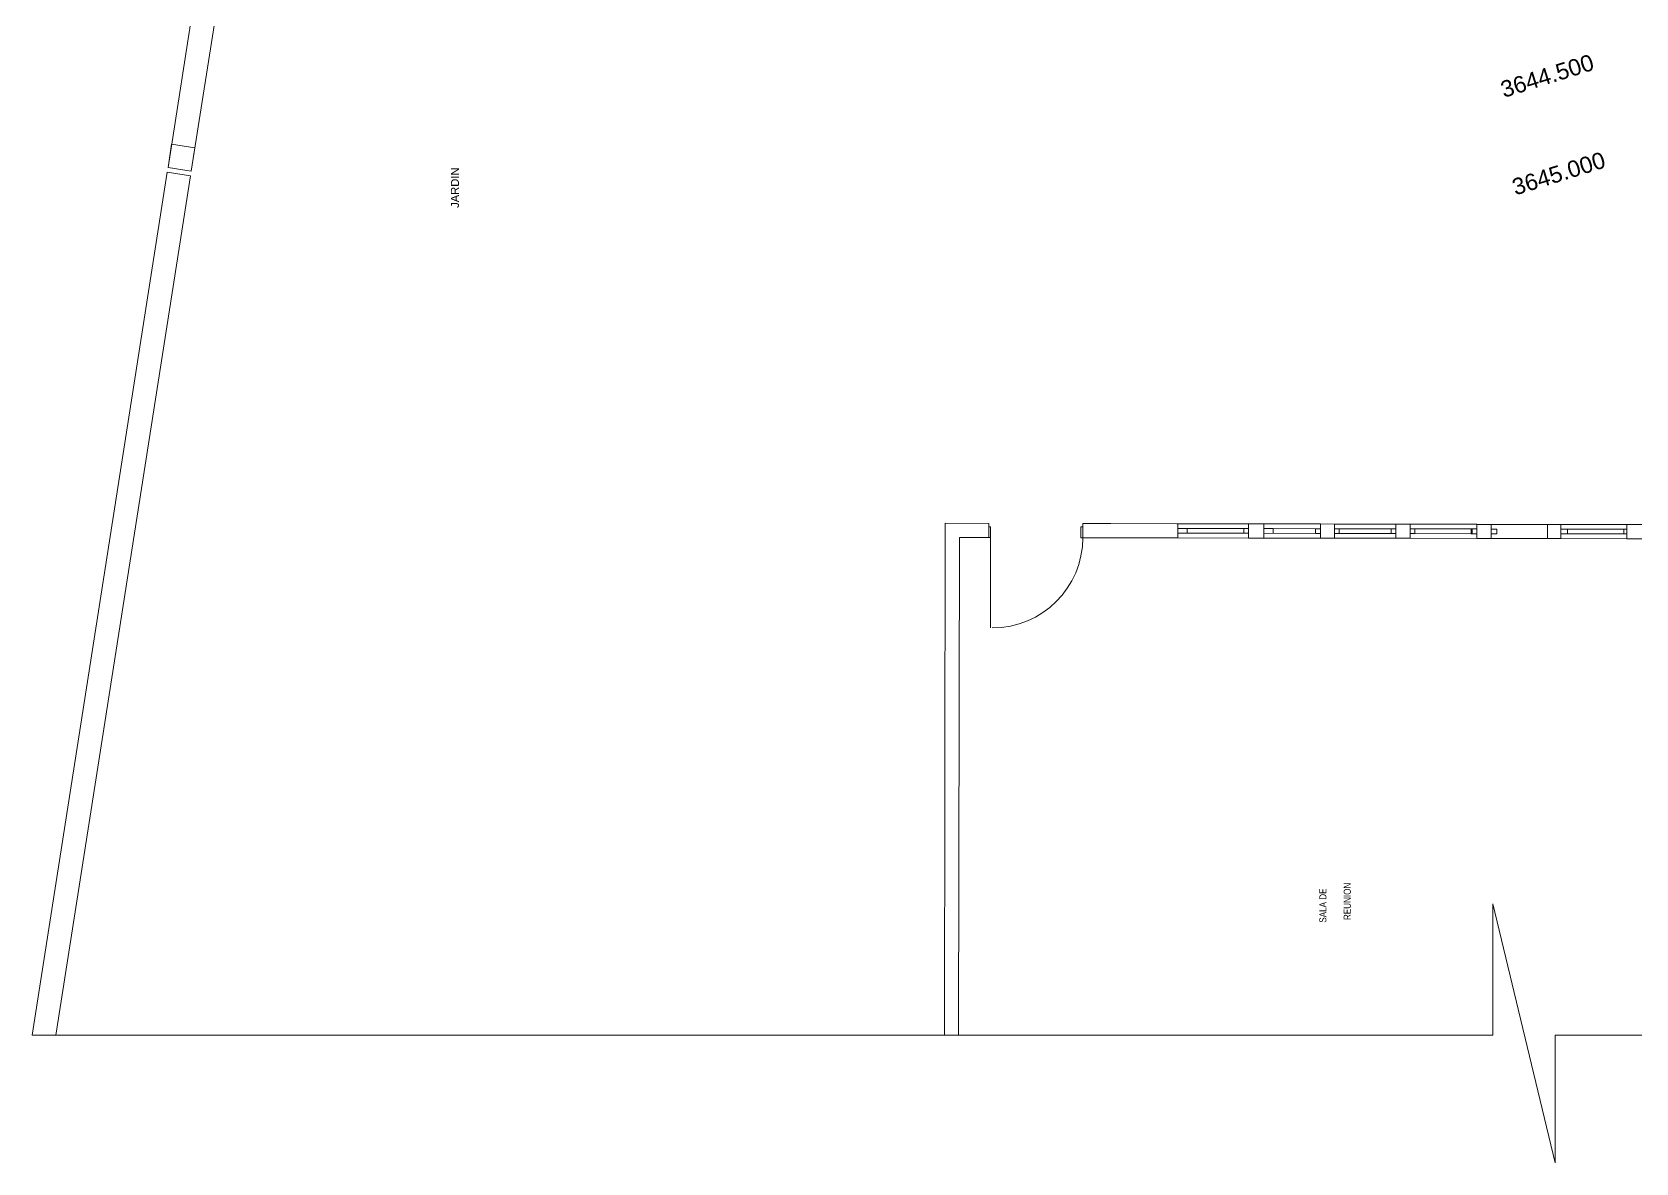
# Model space of a CAD drawing. Header units: metres. Extents: x -41 to 412, y -15 to 25.
# Drawn here: x 111.24 to 128.28, y -14.8 to -2.8 of the extents above; entities that cross this region are included whole.
import ezdxf

# ---------------------------------------------------------------- set-up
doc = ezdxf.new("R2010")
doc.units = ezdxf.units.M
doc.header["$MEASUREMENT"] = 0
doc.layers.add('Interior - Furniture', color=7, linetype='Continuous')
doc.styles.add('GENERATED_STYLE_2', font='arial.ttf')
doc.styles.add('GENERATED_STYLE_4', font='ARIALN.TTF')

msp = doc.modelspace()

# ---------------------------------------------------------------- linework, layer by layer
at = {"layer": 'Interior - Furniture', "color": 251, "linetype": 'Continuous', "lineweight": 20, "true_color": 0x6a6a6a}
for p, q in [((114.225, 5.586), (112.686, -4.234)), ((112.933, -4.273), (114.472, 5.547)), ((112.724, -3.987), (112.686, -4.234)), ((112.971, -4.026), (112.724, -3.987)), ((112.933, -4.273), (112.971, -4.026)), ((112.686, -4.234), (112.933, -4.273)), ((112.686, -4.234), (112.933, -4.273)), ((112.678, -4.284), (111.242, -13.444)), ((111.495, -13.444), (112.925, -4.323)), ((112.925, -4.323), (112.678, -4.284)), ((120.943, -8.011), (120.933, -13.444)), ((121.405, -8.013), (120.943, -8.011)), ((121.083, -13.444), (121.093, -8.162)), ((121.093, -8.162), (121.404, -8.162)), ((121.404, -8.163), (121.405, -8.013)), ((121.424, -8.047), (121.404, -8.047)), ((121.404, -8.047), (121.404, -8.162)), ((121.404, -8.162), (121.424, -8.162)), ((121.424, -8.162), (121.423, -9.122)), ((121.424, -8.162), (121.424, -8.047)), ((122.404, -8.049), (122.384, -8.049)), ((122.384, -8.049), (122.384, -8.164)), ((122.384, -8.164), (122.404, -8.164)), ((122.404, -8.164), (122.405, -8.014)), ((122.404, -8.164), (122.404, -8.049)), ((122.404, -8.164), (123.414, -8.166)), ((123.414, -8.016), (122.405, -8.014)), ((122.405, -8.014), (122.702, -8.014)), ((123.404, -8.016), (123.414, -8.016)), ((123.414, -8.016), (123.414, -8.166)), ((124.164, -8.017), (123.414, -8.016)), ((123.414, -8.066), (124.114, -8.067)), ((123.514, -8.116), (123.414, -8.116)), ((124.164, -8.167), (123.414, -8.166)), ((123.514, -8.066), (123.514, -8.116)), ((124.114, -8.117), (123.514, -8.116)), ((124.114, -8.117), (124.114, -8.067)), ((124.114, -8.067), (124.164, -8.067)), ((124.164, -8.117), (124.114, -8.117)), ((124.325, -8.017), (124.164, -8.017)), ((124.164, -8.017), (124.164, -8.167)), ((124.164, -8.167), (124.325, -8.167)), ((124.325, -8.017), (124.325, -8.167)), ((124.927, -8.018), (124.325, -8.017)), ((124.425, -8.067), (124.325, -8.067)), ((124.877, -8.068), (124.325, -8.067)), ((124.325, -8.117), (124.877, -8.118)), ((124.325, -8.117), (124.877, -8.118)), ((124.927, -8.168), (124.325, -8.167)), ((124.425, -8.117), (124.425, -8.067)), ((124.927, -8.068), (124.877, -8.068)), ((124.877, -8.068), (124.877, -8.118)), ((124.877, -8.118), (124.927, -8.118)), ((125.076, -8.019), (124.927, -8.018)), ((124.927, -8.018), (124.927, -8.168)), ((124.927, -8.168), (125.076, -8.169)), ((125.076, -8.019), (125.076, -8.169)), ((125.728, -8.02), (125.076, -8.019)), ((125.126, -8.069), (125.076, -8.069)), ((125.076, -8.119), (125.126, -8.119)), ((125.728, -8.17), (125.076, -8.169)), ((125.126, -8.119), (125.126, -8.069)), ((125.678, -8.07), (125.126, -8.069)), ((125.126, -8.119), (125.678, -8.12)), ((125.728, -8.07), (125.678, -8.07)), ((125.678, -8.07), (125.678, -8.12)), ((125.678, -8.12), (125.728, -8.12)), ((125.88, -8.02), (125.728, -8.02)), ((125.728, -8.02), (125.728, -8.17)), ((125.728, -8.17), (125.88, -8.17)), ((125.88, -8.02), (125.88, -8.17)), ((126.59, -8.021), (125.88, -8.02)), ((125.88, -8.07), (125.93, -8.07)), ((125.93, -8.12), (125.88, -8.12)), ((126.59, -8.171), (125.88, -8.17)), ((125.93, -8.07), (125.93, -8.12)), ((125.93, -8.07), (126.53, -8.071)), ((126.53, -8.121), (125.93, -8.12)), ((126.53, -8.121), (126.53, -8.071)), ((126.53, -8.071), (126.56, -8.071)), ((126.56, -8.121), (126.53, -8.121)), ((126.54, -8.121), (126.54, -8.071)), ((126.54, -8.071), (126.59, -8.071)), ((126.59, -8.121), (126.54, -8.121)), ((126.59, -8.021), (126.59, -8.171)), ((126.741, -8.022), (126.59, -8.022)), ((126.59, -8.171), (126.741, -8.172)), ((126.721, -8.022), (127.341, -8.023)), ((127.351, -8.173), (126.721, -8.172)), ((126.741, -8.022), (126.741, -8.172)), ((126.741, -8.072), (126.801, -8.072)), ((126.801, -8.122), (126.741, -8.122)), ((126.801, -8.072), (126.801, -8.122)), ((127.482, -8.023), (127.341, -8.023)), ((127.341, -8.023), (127.341, -8.173)), ((127.341, -8.173), (127.482, -8.173)), ((127.482, -8.023), (127.482, -8.173)), ((128.182, -8.024), (127.482, -8.024)), ((127.482, -8.073), (127.552, -8.073)), ((127.552, -8.123), (127.482, -8.123)), ((128.182, -8.174), (127.482, -8.173)), ((127.552, -8.073), (127.552, -8.123)), ((127.552, -8.073), (128.152, -8.074)), ((128.152, -8.124), (127.552, -8.123)), ((128.152, -8.124), (128.152, -8.074)), ((128.152, -8.074), (128.182, -8.074)), ((128.182, -8.124), (128.152, -8.124)), ((128.603, -8.025), (128.182, -8.024)), ((128.182, -8.024), (128.182, -8.174)), ((128.182, -8.174), (128.453, -8.175))]:
    msp.add_line(p, q, dxfattribs=at)
at = {"layer": 'Interior - Furniture', "color": 124, "linetype": 'Continuous', "lineweight": 20}
for p, q in [((112.686, -4.235), (112.933, -4.273)), ((123.414, -8.066), (124.114, -8.067)), ((124.114, -8.067), (124.114, -8.117)), ((127.482, -8.024), (127.341, -8.023))]:
    msp.add_line(p, q, dxfattribs=at)
at = {"layer": 'Interior - Furniture', "color": 7, "linetype": 'Continuous', "lineweight": 13}
for p, q in [((126.76, -13.444), (126.76, -12.05)), ((126.76, -12.05), (127.42, -14.801)), ((111.242, -13.444), (126.76, -13.444)), ((127.42, -14.801), (127.42, -13.444)), ((127.42, -13.444), (151.295, -13.444))]:
    msp.add_line(p, q, dxfattribs=at)
at = {"layer": 'Interior - Furniture', "color": 251, "linetype": 'Continuous', "lineweight": 20, "true_color": 0x6a6a6a}
msp.add_arc((121.444, -8.162), 0.96, 269.8982, 359.8982, dxfattribs=at)

# ---------------------------------------------------------------- texts
at = {"layer": 'Interior - Furniture', "color": 7, "lineweight": 13, "char_height": 0.175, "attachment_point": 1, "rotation": 17.298, "style": 'GENERATED_STYLE_2'}
for s, insert in [('\\A1;3644.500', (126.824, -3.328)), ('\\A1;3645.000', (126.946, -4.364))]:
    msp.add_mtext(s, dxfattribs=dict(at, insert=insert))
at = {"layer": 'Interior - Furniture', "color": 251, "lineweight": 20, "true_color": 0x6a6a6a, "attachment_point": 7}
for s, insert, char_height, rotation, style in [('\\A1;JARDIN', (115.778, -4.662), 0.085, 90.0729, 'GENERATED_STYLE_2'), ('\\A1;SALA DE', (124.992, -12.251), 0.075, 89.8982, 'GENERATED_STYLE_4'), ('\\A1;REUNION', (125.251, -12.223), 0.075, 89.8982, 'GENERATED_STYLE_4')]:
    msp.add_mtext(s, dxfattribs=dict(at, insert=insert, char_height=char_height, rotation=rotation, style=style))

doc.saveas('drawing.dxf')
